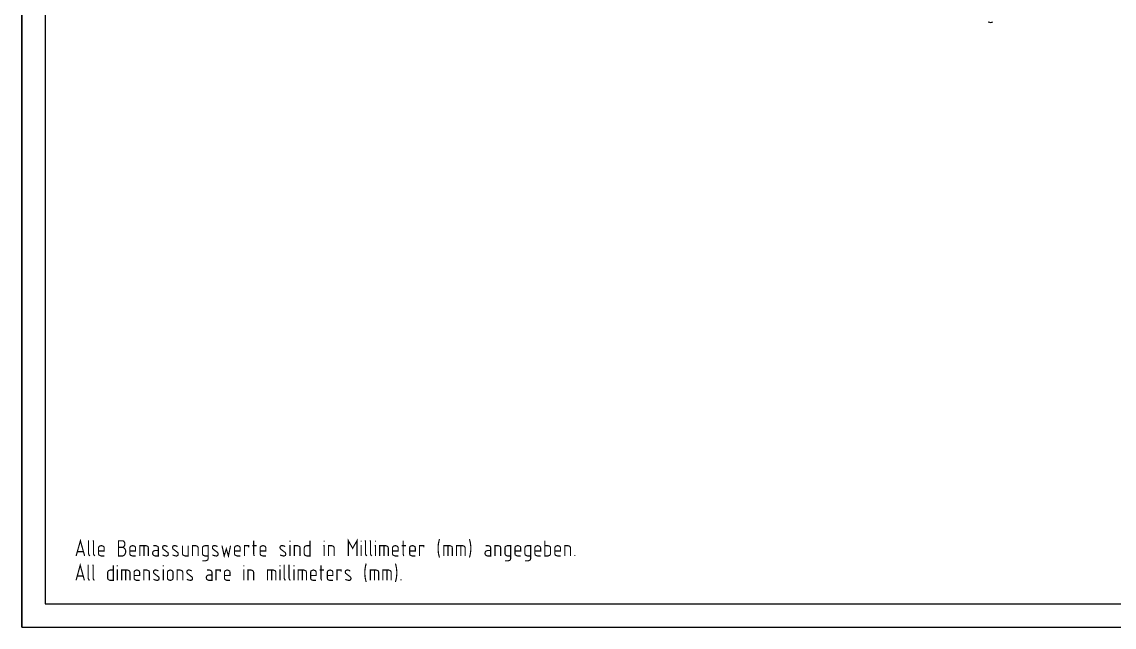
# Model space of a CAD drawing. Extents: x 0 to 420, y 0 to 297.
# Drawn here: x 0 to 234.7, y 0 to 130.1 of the extents above; entities that cross this region are included whole.
import ezdxf

# ---------------------------------------------------------------- set-up
doc = ezdxf.new("R2010")
doc.units = 0
doc.header["$LTSCALE"] = 23.1
doc.layers.get('0').update_dxf_attribs({"linetype": 'CONTINUOUS'})
for name, color, linetype in [('40000_ISO', 7, 'CONTINUOUS'), ('90000_FRAME', 7, 'CONTINUOUS'), ('91000_TIP', 7, 'CONTINUOUS')]:
    doc.layers.add(name, color=color, linetype=linetype)

msp = doc.modelspace()

# ---------------------------------------------------------------- linework, layer by layer
at = {"color": 7, "linetype": 'CONTINUOUS'}
for q in [(0, 297), (420, 0)]:
    msp.add_line((0, 0), q, dxfattribs=at)
at = {"layer": '40000_ISO', "color": 7, "linetype": 'CONTINUOUS'}
msp.add_arc((208.13, 130.97), 1, 240.5455, 299.4547, dxfattribs=at)
at = {"layer": '90000_FRAME', "color": 7, "linetype": 'CONTINUOUS'}
for p, q in [((0, 297), (0, 0)), ((5, 292), (5, 5)), ((5, 5), (415, 5)), ((0, 0), (420, 0))]:
    msp.add_line(p, q, dxfattribs=at)
at = {"layer": '91000_TIP', "color": 7, "linetype": 'CONTINUOUS', "const_width": 0.25}
for points in [[(13.49, 15.31), (12.58, 18.57), (11.66, 15.31)], [(70.16, 15.31), (70.16, 18.57), (71.07, 16.94), (71.99, 18.57), (71.99, 15.31)], [(89.73, 18.92), (89.66, 18.69), (89.5, 17.99), (89.43, 17.29), (89.43, 16.59), (89.5, 15.89), (89.66, 15.19), (89.73, 14.96)], [(96.15, 14.96), (96.23, 15.19), (96.38, 15.89), (96.46, 16.59), (96.46, 17.29), (96.38, 17.99), (96.23, 18.69), (96.15, 18.92)], [(14.18, 18.57), (14.33, 18.57), (14.33, 15.77), (14.41, 15.54), (14.49, 15.42), (14.64, 15.31)], [(15.25, 18.57), (15.4, 18.57), (15.4, 15.77), (15.48, 15.54), (15.56, 15.42), (15.71, 15.31)], [(16.48, 16.36), (17.7, 16.36), (17.7, 17.06), (17.62, 17.29), (17.47, 17.41), (17.16, 17.52), (17.01, 17.52), (16.7, 17.41), (16.55, 17.29), (16.48, 17.06), (16.48, 15.77), (16.55, 15.54), (16.7, 15.42), (17.01, 15.31), (17.7, 15.31)], [(21.68, 17.17), (21.9, 17.06), (22.06, 16.94), (22.21, 16.71), (22.29, 16.47), (22.29, 16.01), (22.21, 15.77), (22.06, 15.54), (21.9, 15.42), (21.68, 15.31), (20.76, 15.31), (20.76, 18.57), (21.68, 18.57), (21.9, 18.46), (22.06, 18.22), (22.13, 17.99), (22.13, 17.76), (22.06, 17.52), (21.9, 17.29), (21.68, 17.17), (20.76, 17.17)], [(23.2, 16.36), (24.43, 16.36), (24.43, 17.06), (24.35, 17.29), (24.2, 17.41), (23.89, 17.52), (23.74, 17.52), (23.43, 17.41), (23.28, 17.29), (23.2, 17.06), (23.2, 15.77), (23.28, 15.54), (23.43, 15.42), (23.74, 15.31), (24.43, 15.31)], [(25.35, 15.31), (25.35, 17.52), (26.65, 17.52), (26.95, 17.41), (27.1, 17.29), (27.18, 17.06), (27.18, 15.31)], [(26.26, 17.52), (26.26, 15.31)], [(29.32, 16.47), (28.63, 16.47), (28.33, 16.36), (28.18, 16.24), (28.1, 16.01), (28.1, 15.77), (28.18, 15.54), (28.33, 15.42), (28.63, 15.31), (29.32, 15.31), (29.32, 17.06), (29.25, 17.29), (29.09, 17.41), (28.79, 17.52), (28.25, 17.52)], [(31.31, 17.29), (31.16, 17.41), (30.85, 17.52), (30.55, 17.52), (30.32, 17.41), (30.24, 17.17), (30.24, 17.06), (30.32, 16.82), (31.39, 16.01), (31.46, 15.77), (31.46, 15.66), (31.39, 15.42), (31.16, 15.31), (30.93, 15.31), (30.47, 15.42), (30.24, 15.54)], [(33.45, 17.29), (33.3, 17.41), (32.99, 17.52), (32.69, 17.52), (32.46, 17.41), (32.38, 17.17), (32.38, 17.06), (32.46, 16.82), (33.53, 16.01), (33.6, 15.77), (33.6, 15.66), (33.53, 15.42), (33.3, 15.31), (33.07, 15.31), (32.61, 15.42), (32.38, 15.54)], [(35.75, 17.52), (35.75, 15.31), (35.06, 15.31), (34.75, 15.42), (34.6, 15.54), (34.52, 15.77), (34.52, 17.52)], [(36.66, 15.31), (36.66, 17.52), (37.35, 17.52), (37.66, 17.41), (37.81, 17.29), (37.89, 17.06), (37.89, 15.31)], [(40.03, 15.31), (39.34, 15.31), (39.03, 15.42), (38.88, 15.54), (38.8, 15.77), (38.8, 17.06), (38.88, 17.29), (39.03, 17.41), (39.34, 17.52), (40.03, 17.52), (40.03, 14.72), (39.95, 14.49), (39.8, 14.37), (39.49, 14.26), (38.8, 14.26)], [(42.02, 17.29), (41.86, 17.41), (41.56, 17.52), (41.25, 17.52), (41.02, 17.41), (40.95, 17.17), (40.95, 17.06), (41.02, 16.82), (42.09, 16.01), (42.17, 15.77), (42.17, 15.66), (42.09, 15.42), (41.86, 15.31), (41.63, 15.31), (41.17, 15.42), (40.95, 15.54)], [(43.01, 17.52), (43.47, 15.31), (43.93, 16.82), (44.39, 15.31), (44.84, 17.52)], [(45.69, 16.36), (46.91, 16.36), (46.91, 17.06), (46.83, 17.29), (46.68, 17.41), (46.37, 17.52), (46.22, 17.52), (45.92, 17.41), (45.76, 17.29), (45.69, 17.06), (45.69, 15.77), (45.76, 15.54), (45.92, 15.42), (46.22, 15.31), (46.91, 15.31)], [(47.83, 15.31), (47.83, 17.52), (48.74, 17.52), (48.74, 17.17)], [(49.51, 17.52), (50.43, 17.52)], [(49.82, 18.57), (49.82, 15.66), (49.89, 15.42), (49.97, 15.31)], [(51.19, 16.36), (52.42, 16.36), (52.42, 17.06), (52.34, 17.29), (52.19, 17.41), (51.88, 17.52), (51.73, 17.52), (51.42, 17.41), (51.27, 17.29), (51.19, 17.06), (51.19, 15.77), (51.27, 15.54), (51.42, 15.42), (51.73, 15.31), (52.42, 15.31)], [(56.54, 17.29), (56.39, 17.41), (56.09, 17.52), (55.78, 17.52), (55.55, 17.41), (55.47, 17.17), (55.47, 17.06), (55.55, 16.82), (56.62, 16.01), (56.7, 15.77), (56.7, 15.66), (56.62, 15.42), (56.39, 15.31), (56.16, 15.31), (55.7, 15.42), (55.47, 15.54)], [(57.62, 15.31), (57.62, 17.52), (57.46, 17.52)], [(57.62, 18.57), (57.62, 18.34)], [(58.53, 15.31), (58.53, 17.52), (59.22, 17.52), (59.53, 17.41), (59.68, 17.29), (59.76, 17.06), (59.76, 15.31)], [(61.9, 17.52), (61.21, 17.52), (60.9, 17.41), (60.75, 17.29), (60.67, 17.06), (60.67, 15.77), (60.75, 15.54), (60.9, 15.42), (61.21, 15.31), (61.9, 15.31), (61.9, 18.57)], [(64.96, 15.31), (64.96, 17.52), (64.8, 17.52)], [(64.96, 18.57), (64.96, 18.34)], [(65.87, 15.31), (65.87, 17.52), (66.56, 17.52), (66.87, 17.41), (67.02, 17.29), (67.1, 17.06), (67.1, 15.31)], [(72.91, 15.31), (72.91, 17.52), (72.76, 17.52)], [(72.91, 18.57), (72.91, 18.34)], [(73.67, 18.57), (73.83, 18.57), (73.83, 15.77), (73.9, 15.54), (73.98, 15.42), (74.13, 15.31)], [(74.74, 18.57), (74.9, 18.57), (74.9, 15.77), (74.97, 15.54), (75.05, 15.42), (75.2, 15.31)], [(75.97, 15.31), (75.97, 17.52), (75.81, 17.52)], [(75.97, 18.57), (75.97, 18.34)], [(76.89, 15.31), (76.89, 17.52), (78.18, 17.52), (78.49, 17.41), (78.64, 17.29), (78.72, 17.06), (78.72, 15.31)], [(77.8, 17.52), (77.8, 15.31)], [(79.64, 16.36), (80.86, 16.36), (80.86, 17.06), (80.78, 17.29), (80.63, 17.41), (80.33, 17.52), (80.17, 17.52), (79.87, 17.41), (79.71, 17.29), (79.64, 17.06), (79.64, 15.77), (79.71, 15.54), (79.87, 15.42), (80.17, 15.31), (80.86, 15.31)], [(81.63, 17.52), (82.54, 17.52)], [(81.93, 18.57), (81.93, 15.66), (82.01, 15.42), (82.08, 15.31)], [(83.31, 16.36), (84.53, 16.36), (84.53, 17.06), (84.46, 17.29), (84.3, 17.41), (84, 17.52), (83.84, 17.52), (83.54, 17.41), (83.38, 17.29), (83.31, 17.06), (83.31, 15.77), (83.38, 15.54), (83.54, 15.42), (83.84, 15.31), (84.53, 15.31)], [(85.45, 15.31), (85.45, 17.52), (86.37, 17.52), (86.37, 17.17)], [(90.65, 15.31), (90.65, 17.52), (91.95, 17.52), (92.26, 17.41), (92.41, 17.29), (92.48, 17.06), (92.48, 15.31)], [(91.57, 17.52), (91.57, 15.31)], [(93.4, 15.31), (93.4, 17.52), (94.7, 17.52), (95.01, 17.41), (95.16, 17.29), (95.24, 17.06), (95.24, 15.31)], [(94.32, 17.52), (94.32, 15.31)], [(100.74, 16.47), (100.05, 16.47), (99.75, 16.36), (99.6, 16.24), (99.52, 16.01), (99.52, 15.77), (99.6, 15.54), (99.75, 15.42), (100.05, 15.31), (100.74, 15.31), (100.74, 17.06), (100.67, 17.29), (100.51, 17.41), (100.21, 17.52), (99.67, 17.52)], [(101.66, 15.31), (101.66, 17.52), (102.35, 17.52), (102.65, 17.41), (102.81, 17.29), (102.88, 17.06), (102.88, 15.31)], [(105.03, 15.31), (104.34, 15.31), (104.03, 15.42), (103.88, 15.54), (103.8, 15.77), (103.8, 17.06), (103.88, 17.29), (104.03, 17.41), (104.34, 17.52), (105.03, 17.52), (105.03, 14.72), (104.95, 14.49), (104.8, 14.37), (104.49, 14.26), (103.8, 14.26)], [(105.94, 16.36), (107.17, 16.36), (107.17, 17.06), (107.09, 17.29), (106.94, 17.41), (106.63, 17.52), (106.48, 17.52), (106.17, 17.41), (106.02, 17.29), (105.94, 17.06), (105.94, 15.77), (106.02, 15.54), (106.17, 15.42), (106.48, 15.31), (107.17, 15.31)], [(109.31, 15.31), (108.62, 15.31), (108.31, 15.42), (108.16, 15.54), (108.08, 15.77), (108.08, 17.06), (108.16, 17.29), (108.31, 17.41), (108.62, 17.52), (109.31, 17.52), (109.31, 14.72), (109.23, 14.49), (109.08, 14.37), (108.77, 14.26), (108.08, 14.26)], [(110.22, 16.36), (111.45, 16.36), (111.45, 17.06), (111.37, 17.29), (111.22, 17.41), (110.91, 17.52), (110.76, 17.52), (110.45, 17.41), (110.3, 17.29), (110.22, 17.06), (110.22, 15.77), (110.3, 15.54), (110.45, 15.42), (110.76, 15.31), (111.45, 15.31)], [(112.37, 17.52), (113.05, 17.52), (113.36, 17.41), (113.51, 17.29), (113.59, 17.06), (113.59, 15.77), (113.51, 15.54), (113.36, 15.42), (113.05, 15.31), (112.37, 15.31), (112.37, 18.57)], [(114.51, 16.36), (115.73, 16.36), (115.73, 17.06), (115.65, 17.29), (115.5, 17.41), (115.2, 17.52), (115.04, 17.52), (114.74, 17.41), (114.58, 17.29), (114.51, 17.06), (114.51, 15.77), (114.58, 15.54), (114.74, 15.42), (115.04, 15.31), (115.73, 15.31)], [(116.65, 15.31), (116.65, 17.52), (117.34, 17.52), (117.64, 17.41), (117.8, 17.29), (117.87, 17.06), (117.87, 15.31)], [(11.96, 16.24), (13.19, 16.24)], [(118.79, 15.31), (118.79, 15.54)], [(13.44, 10.06), (12.54, 13.32), (11.65, 10.06)], [(14.11, 13.32), (14.26, 13.32), (14.26, 10.52), (14.34, 10.29), (14.41, 10.17), (14.56, 10.06)], [(15.16, 13.32), (15.31, 13.32), (15.31, 10.52), (15.38, 10.29), (15.46, 10.17), (15.61, 10.06)], [(19.64, 12.27), (18.96, 12.27), (18.67, 12.16), (18.52, 12.04), (18.44, 11.81), (18.44, 10.52), (18.52, 10.29), (18.67, 10.17), (18.96, 10.06), (19.64, 10.06), (19.64, 13.32)], [(20.53, 10.06), (20.53, 12.27), (20.38, 12.27)], [(20.53, 13.32), (20.53, 13.09)], [(21.43, 10.06), (21.43, 12.27), (22.7, 12.27), (23, 12.16), (23.15, 12.04), (23.22, 11.81), (23.22, 10.06)], [(22.32, 12.27), (22.32, 10.06)], [(24.12, 11.11), (25.31, 11.11), (25.31, 11.81), (25.24, 12.04), (25.09, 12.16), (24.79, 12.27), (24.64, 12.27), (24.34, 12.16), (24.19, 12.04), (24.12, 11.81), (24.12, 10.52), (24.19, 10.29), (24.34, 10.17), (24.64, 10.06), (25.31, 10.06)], [(26.21, 10.06), (26.21, 12.27), (26.88, 12.27), (27.18, 12.16), (27.33, 12.04), (27.4, 11.81), (27.4, 10.06)], [(29.34, 12.04), (29.19, 12.16), (28.89, 12.27), (28.6, 12.27), (28.37, 12.16), (28.3, 11.92), (28.3, 11.81), (28.37, 11.57), (29.42, 10.76), (29.49, 10.52), (29.49, 10.41), (29.42, 10.17), (29.19, 10.06), (28.97, 10.06), (28.52, 10.17), (28.3, 10.29)], [(30.39, 10.06), (30.39, 12.27), (30.24, 12.27)], [(30.39, 13.32), (30.39, 13.09)], [(32.48, 11.81), (32.48, 10.52), (32.4, 10.29), (32.25, 10.17), (31.95, 10.06), (31.81, 10.06), (31.51, 10.17), (31.36, 10.29), (31.28, 10.52), (31.28, 11.81), (31.36, 12.04), (31.51, 12.16), (31.81, 12.27), (31.95, 12.27), (32.25, 12.16), (32.4, 12.04), (32.48, 11.81)], [(33.37, 10.06), (33.37, 12.27), (34.04, 12.27), (34.34, 12.16), (34.49, 12.04), (34.57, 11.81), (34.57, 10.06)], [(36.51, 12.04), (36.36, 12.16), (36.06, 12.27), (35.76, 12.27), (35.54, 12.16), (35.46, 11.92), (35.46, 11.81), (35.54, 11.57), (36.58, 10.76), (36.66, 10.52), (36.66, 10.41), (36.58, 10.17), (36.36, 10.06), (36.13, 10.06), (35.69, 10.17), (35.46, 10.29)], [(40.84, 11.22), (40.17, 11.22), (39.87, 11.11), (39.72, 10.99), (39.64, 10.76), (39.64, 10.52), (39.72, 10.29), (39.87, 10.17), (40.17, 10.06), (40.84, 10.06), (40.84, 11.81), (40.76, 12.04), (40.61, 12.16), (40.32, 12.27), (39.79, 12.27)], [(41.73, 10.06), (41.73, 12.27), (42.63, 12.27), (42.63, 11.92)], [(43.53, 11.11), (44.72, 11.11), (44.72, 11.81), (44.65, 12.04), (44.5, 12.16), (44.2, 12.27), (44.05, 12.27), (43.75, 12.16), (43.6, 12.04), (43.53, 11.81), (43.53, 10.52), (43.6, 10.29), (43.75, 10.17), (44.05, 10.06), (44.72, 10.06)], [(47.71, 10.06), (47.71, 12.27), (47.56, 12.27)], [(47.71, 13.32), (47.71, 13.09)], [(48.6, 10.06), (48.6, 12.27), (49.27, 12.27), (49.57, 12.16), (49.72, 12.04), (49.8, 11.81), (49.8, 10.06)], [(52.78, 10.06), (52.78, 12.27), (54.05, 12.27), (54.35, 12.16), (54.5, 12.04), (54.57, 11.81), (54.57, 10.06)], [(53.68, 12.27), (53.68, 10.06)], [(55.47, 10.06), (55.47, 12.27), (55.32, 12.27)], [(55.47, 13.32), (55.47, 13.09)], [(56.22, 13.32), (56.37, 13.32), (56.37, 10.52), (56.44, 10.29), (56.52, 10.17), (56.66, 10.06)], [(57.26, 13.32), (57.41, 13.32), (57.41, 10.52), (57.49, 10.29), (57.56, 10.17), (57.71, 10.06)], [(58.46, 10.06), (58.46, 12.27), (58.31, 12.27)], [(58.46, 13.32), (58.46, 13.09)], [(59.35, 10.06), (59.35, 12.27), (60.62, 12.27), (60.92, 12.16), (61.07, 12.04), (61.14, 11.81), (61.14, 10.06)], [(60.25, 12.27), (60.25, 10.06)], [(62.04, 11.11), (63.23, 11.11), (63.23, 11.81), (63.16, 12.04), (63.01, 12.16), (62.71, 12.27), (62.56, 12.27), (62.26, 12.16), (62.11, 12.04), (62.04, 11.81), (62.04, 10.52), (62.11, 10.29), (62.26, 10.17), (62.56, 10.06), (63.23, 10.06)], [(63.98, 12.27), (64.88, 12.27)], [(64.28, 13.32), (64.28, 10.41), (64.35, 10.17), (64.43, 10.06)], [(65.62, 11.11), (66.82, 11.11), (66.82, 11.81), (66.74, 12.04), (66.59, 12.16), (66.29, 12.27), (66.15, 12.27), (65.85, 12.16), (65.7, 12.04), (65.62, 11.81), (65.62, 10.52), (65.7, 10.29), (65.85, 10.17), (66.15, 10.06), (66.82, 10.06)], [(67.71, 10.06), (67.71, 12.27), (68.61, 12.27), (68.61, 11.92)], [(70.55, 12.04), (70.4, 12.16), (70.1, 12.27), (69.8, 12.27), (69.58, 12.16), (69.5, 11.92), (69.5, 11.81), (69.58, 11.57), (70.62, 10.76), (70.7, 10.52), (70.7, 10.41), (70.62, 10.17), (70.4, 10.06), (70.18, 10.06), (69.73, 10.17), (69.5, 10.29)], [(73.98, 13.67), (73.91, 13.44), (73.76, 12.74), (73.69, 12.04), (73.69, 11.34), (73.76, 10.64), (73.91, 9.94), (73.98, 9.71)], [(74.88, 10.06), (74.88, 12.27), (76.15, 12.27), (76.45, 12.16), (76.6, 12.04), (76.67, 11.81), (76.67, 10.06)], [(75.78, 12.27), (75.78, 10.06)], [(77.57, 10.06), (77.57, 12.27), (78.84, 12.27), (79.13, 12.16), (79.28, 12.04), (79.36, 11.81), (79.36, 10.06)], [(78.46, 12.27), (78.46, 10.06)], [(80.25, 9.71), (80.33, 9.94), (80.48, 10.64), (80.55, 11.34), (80.55, 12.04), (80.48, 12.74), (80.33, 13.44), (80.25, 13.67)], [(11.95, 10.99), (13.14, 10.99)], [(81.45, 10.06), (81.45, 10.29)]]:
    msp.add_lwpolyline(points, dxfattribs=at)

doc.saveas('drawing.dxf')
